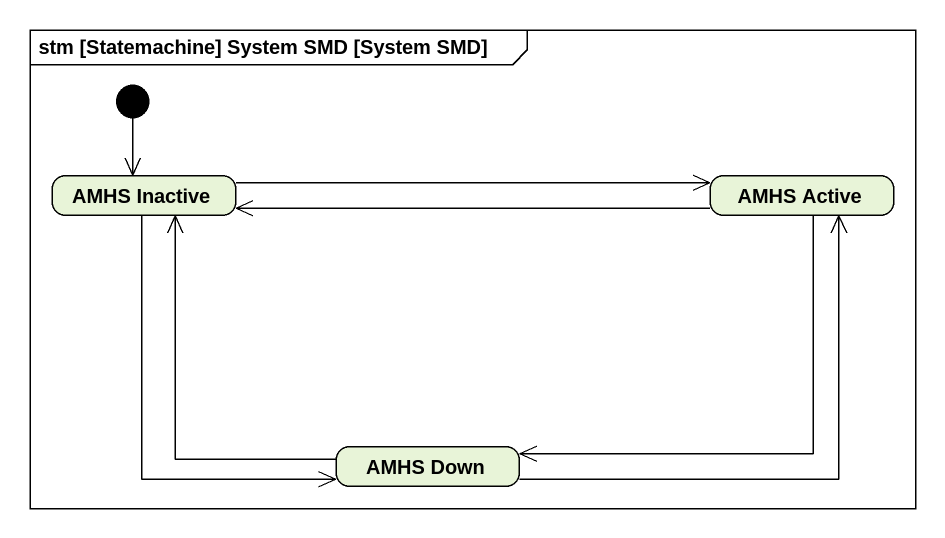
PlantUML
@startuml
mainframe stm [Statemachine] System SMD [System SMD]
hide empty description
state "AMHS Inactive" as AMHS_Inactive
state "AMHS Active" as AMHS_Active
state "AMHS Down" as AMHS_Down
[*] --> AMHS_Inactive
AMHS_Inactive -right-> AMHS_Active
AMHS_Inactive --> AMHS_Down
AMHS_Active -left-> AMHS_Inactive
AMHS_Active --> AMHS_Down
AMHS_Down -up-> AMHS_Inactive
AMHS_Down -up-> AMHS_Active
@enduml
